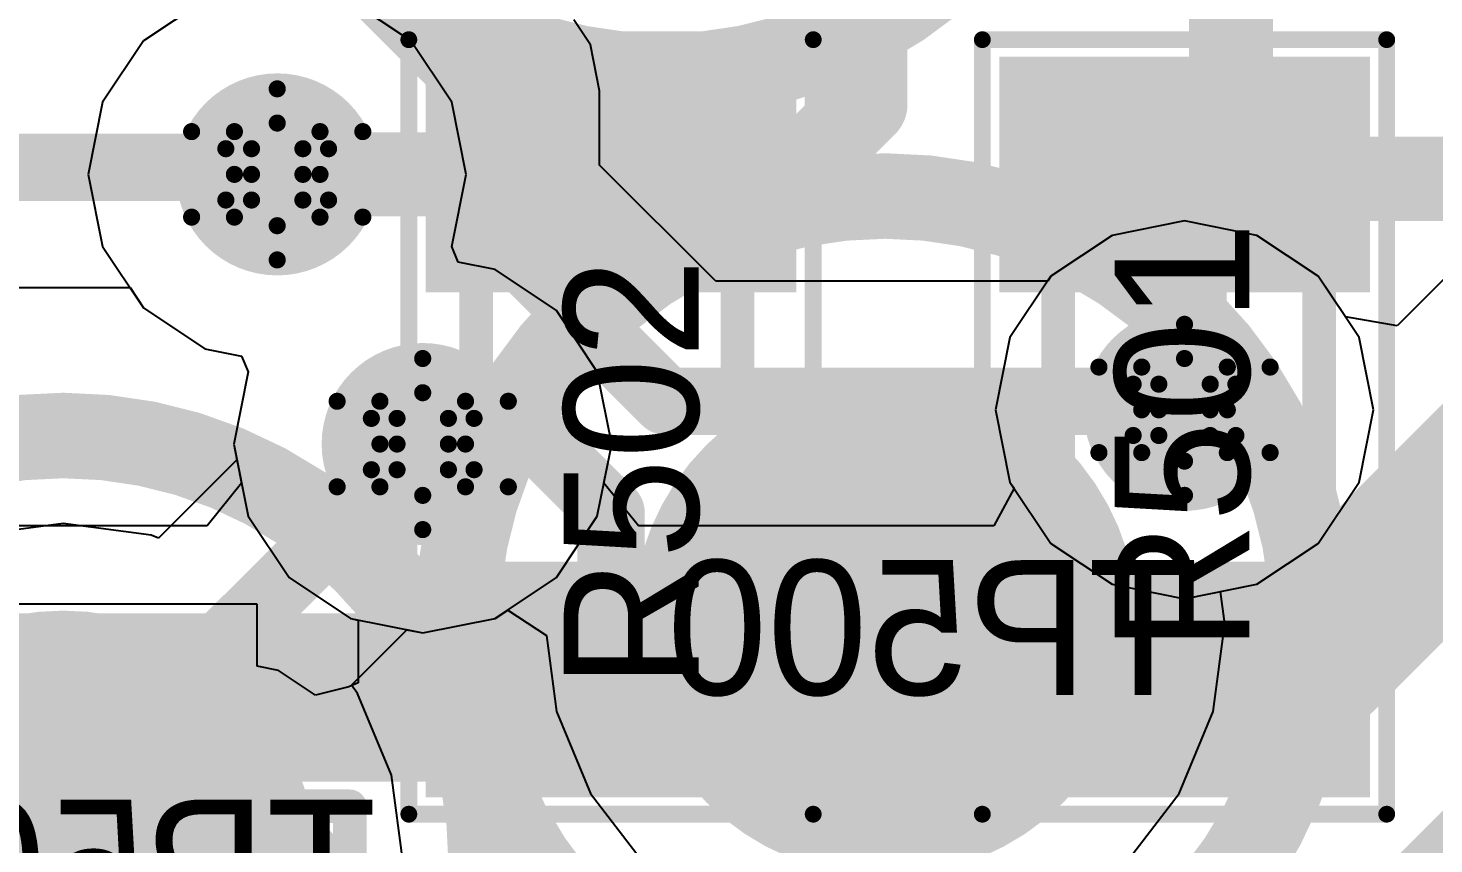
# Model space of a CAD drawing. Header units: millimetres. Extents: x 5 to 399, y 5 to 287.
# Drawn here: x 226.576 to 230.747, y 128.767 to 131.19 of the extents above; entities that cross this region are included whole.
import ezdxf

# ---------------------------------------------------------------- set-up
doc = ezdxf.new("R2010")
doc.units = ezdxf.units.MM
for name, color, linetype in [('BottomLayer', 5, 'Continuous'), ('BottomOverlay', 54, 'Continuous'), ('BottomPaste', 16, 'Continuous'), ('BottomSolder', 6, 'Continuous'), ('DrillDrawing', 1, 'Continuous'), ('DrillGuide', 244, 'Continuous'), ('Mechanical13', 56, 'Continuous'), ('MidLayer1', 16, 'Continuous'), ('MidLayer2', 76, 'Continuous'), ('MultiLayer', 9, 'Continuous'), ('TopLayer', 1, 'Continuous'), ('TopOverlay', 2, 'Continuous'), ('TopPaste', 8, 'Continuous'), ('TopSolder', 216, 'Continuous'), ('ViaHoleLayer', 16, 'Continuous')]:
    doc.layers.add(name, color=color, linetype=linetype)

# ---------------------------------------------------------------- blocks, each defined once
blk = doc.blocks.new('TP1_5MM_B_36')
at = {"layer": 'BottomLayer', "const_width": 0.7499985}
blk.add_lwpolyline([(-0.37499798, 0, 1), (0.37499798, 0, 1)], format="xyb", close=True, dxfattribs=at)
at = {"layer": 'BottomOverlay'}
for points, const_width in [([(1.27, 0, 1), (-1.27, 0, 1)], 0.254), ([(-1.3335, 0, 1), (-1.2065, 0, 1)], 0.127), ([(1.2065, 0, 1), (1.3335, 0, 1)], 0.127)]:
    blk.add_lwpolyline(points, format="xyb", close=True, dxfattribs=dict(at, const_width=const_width))
at = {"layer": 'BottomPaste', "const_width": 0.7499985}
blk.add_lwpolyline([(-0.37499798, 0, 1), (0.37499798, 0, 1)], format="xyb", close=True, dxfattribs=at)
at = {"layer": 'BottomSolder', "const_width": 0.7499985}
blk.add_lwpolyline([(-0.37499798, 0, 1), (0.37499798, 0, 1)], format="xyb", close=True, dxfattribs=at)
blk = doc.blocks.new('0603_R_53')
at = {"layer": 'Mechanical13', "const_width": 0.0999998}
for points in [[(-0.8249996199999998, 0.3999992), (0.8500008399999999, 0.3999992)], [(-0.8249996199999998, 0.3999992), (-0.8249996199999998, -0.37500052)], [(0.8500008399999999, 0.3999992), (0.8500008399999999, -0.37500052)], [(-0.8249996199999998, -0.37500052), (0.8500008399999999, -0.37500052)]]:
    blk.add_lwpolyline(points, dxfattribs=at)
at = {"layer": 'Mechanical13', "const_width": 0.0499999}
for points in [[(-0.8499983, 0.3999992, 1), (-0.8000009399999999, 0.3999992, 1)], [(-0.8499983, 0.3999992, 1), (-0.8000009399999999, 0.3999992, 1)], [(0.8250021599999999, 0.3999992, 1), (0.87499952, 0.3999992, 1)], [(0.8250021599999999, 0.3999992, 1), (0.87499952, 0.3999992, 1)], [(-0.8499983, -0.37500052, 1), (-0.8000009399999999, -0.37500052, 1)], [(-0.8499983, -0.37500052, 1), (-0.8000009399999999, -0.37500052, 1)], [(0.8250021599999999, -0.37500052, 1), (0.87499952, -0.37500052, 1)], [(0.8250021599999999, -0.37500052, 1), (0.87499952, -0.37500052, 1)]]:
    blk.add_lwpolyline(points, format="xyb", close=True, dxfattribs=at)
at = {"layer": 'TopLayer'}
for points in [[(-0.4500016399999999, -0.49999646), (-0.4500016399999999, 0.50000154), (-1.05000044, -0.49999646), (-1.05000044, 0.50000154)], [(1.05000044, -0.49999646), (1.05000044, 0.50000154), (0.4500016399999999, -0.49999646), (0.4500016399999999, 0.50000154)]]:
    blk.add_solid(points, dxfattribs=at)
at = {"layer": 'TopOverlay', "const_width": 0.0499999}
for points in [[(-1.15000024, 0.5999987999999999), (-1.15000024, -0.5999987999999999)], [(-1.15000024, 0.5999987999999999), (1.15000024, 0.5999987999999999)], [(1.15000024, 0.5999987999999999), (1.15000024, -0.5999987999999999)], [(-1.15000024, -0.5999987999999999), (1.15000024, -0.5999987999999999)]]:
    blk.add_lwpolyline(points, dxfattribs=at)
at = {"layer": 'TopOverlay', "const_width": 0.02499868}
for points in [[(-1.16249958, 0.5999987999999999, 1), (-1.1375009, 0.5999987999999999, 1)], [(-1.16249958, 0.5999987999999999, 1), (-1.1375009, 0.5999987999999999, 1)], [(1.1375009, 0.5999987999999999, 1), (1.16249958, 0.5999987999999999, 1)], [(1.1375009, 0.5999987999999999, 1), (1.16249958, 0.5999987999999999, 1)], [(-1.16249958, -0.5999987999999999, 1), (-1.1375009, -0.5999987999999999, 1)], [(-1.16249958, -0.5999987999999999, 1), (-1.1375009, -0.5999987999999999, 1)], [(1.1375009, -0.5999987999999999, 1), (1.16249958, -0.5999987999999999, 1)], [(1.1375009, -0.5999987999999999, 1), (1.16249958, -0.5999987999999999, 1)]]:
    blk.add_lwpolyline(points, format="xyb", close=True, dxfattribs=at)
at = {"layer": 'TopPaste'}
for points in [[(-0.4500016399999999, -0.49999646), (-0.4500016399999999, 0.50000154), (-1.05000044, -0.49999646), (-1.05000044, 0.50000154)], [(1.05000044, -0.49999646), (1.05000044, 0.50000154), (0.4500016399999999, -0.49999646), (0.4500016399999999, 0.50000154)]]:
    blk.add_solid(points, dxfattribs=at)
at = {"layer": 'TopSolder'}
for points in [[(-0.40000174, -0.54999636), (-0.40000174, 0.55000144), (-1.10000034, -0.54999636), (-1.10000034, 0.55000144)], [(1.10000034, -0.54999636), (1.10000034, 0.55000144), (0.40000174, -0.54999636), (0.40000174, 0.55000144)]]:
    blk.add_solid(points, dxfattribs=at)
blk = doc.blocks.new('TP1_5MM_B_120')
at = {"layer": 'BottomLayer', "const_width": 0.7499985}
blk.add_lwpolyline([(-0.37499798, 0, 1), (0.37499798, 0, 1)], format="xyb", close=True, dxfattribs=at)
at = {"layer": 'BottomOverlay'}
for points, const_width in [([(1.27, 0, 1), (-1.27, 0, 1)], 0.254), ([(-1.3335, 0, 1), (-1.2065, 0, 1)], 0.127), ([(1.2065, 0, 1), (1.3335, 0, 1)], 0.127)]:
    blk.add_lwpolyline(points, format="xyb", close=True, dxfattribs=dict(at, const_width=const_width))
at = {"layer": 'BottomPaste', "const_width": 0.7499985}
blk.add_lwpolyline([(-0.37499798, 0, 1), (0.37499798, 0, 1)], format="xyb", close=True, dxfattribs=at)
at = {"layer": 'BottomSolder', "const_width": 0.7499985}
blk.add_lwpolyline([(-0.37499798, 0, 1), (0.37499798, 0, 1)], format="xyb", close=True, dxfattribs=at)
blk = doc.blocks.new('TP1_5MM_B_124')
at = {"layer": 'BottomLayer', "const_width": 0.7499985}
blk.add_lwpolyline([(-0.37499798, 0, 1), (0.37499798, 0, 1)], format="xyb", close=True, dxfattribs=at)
at = {"layer": 'BottomOverlay'}
for points, const_width in [([(1.27, 0, 1), (-1.27, 0, 1)], 0.254), ([(-1.3335, 0, 1), (-1.2065, 0, 1)], 0.127), ([(1.2065, 0, 1), (1.3335, 0, 1)], 0.127)]:
    blk.add_lwpolyline(points, format="xyb", close=True, dxfattribs=dict(at, const_width=const_width))
at = {"layer": 'BottomPaste', "const_width": 0.7499985}
blk.add_lwpolyline([(-0.37499798, 0, 1), (0.37499798, 0, 1)], format="xyb", close=True, dxfattribs=at)
at = {"layer": 'BottomSolder', "const_width": 0.7499985}
blk.add_lwpolyline([(-0.37499798, 0, 1), (0.37499798, 0, 1)], format="xyb", close=True, dxfattribs=at)
blk = doc.blocks.new('0603_R_193')
at = {"layer": 'Mechanical13', "const_width": 0.0999998}
for points in [[(0.8500008399999999, 0.3999992), (-0.8249996199999998, 0.3999992)], [(-0.8249996199999998, -0.37500052), (-0.8249996199999998, 0.3999992)], [(0.8500008399999999, -0.37500052), (0.8500008399999999, 0.3999992)], [(0.8500008399999999, -0.37500052), (-0.8249996199999998, -0.37500052)]]:
    blk.add_lwpolyline(points, dxfattribs=at)
at = {"layer": 'Mechanical13', "const_width": 0.0499999}
for points in [[(-0.8499983, 0.3999992, 1), (-0.8000009399999999, 0.3999992, 1)], [(-0.8499983, 0.3999992, 1), (-0.8000009399999999, 0.3999992, 1)], [(0.8250021599999999, 0.3999992, 1), (0.87499952, 0.3999992, 1)], [(0.8250021599999999, 0.3999992, 1), (0.87499952, 0.3999992, 1)], [(-0.8499983, -0.37500052, 1), (-0.8000009399999999, -0.37500052, 1)], [(-0.8499983, -0.37500052, 1), (-0.8000009399999999, -0.37500052, 1)], [(0.8250021599999999, -0.37500052, 1), (0.87499952, -0.37500052, 1)], [(0.8250021599999999, -0.37500052, 1), (0.87499952, -0.37500052, 1)]]:
    blk.add_lwpolyline(points, format="xyb", close=True, dxfattribs=at)
at = {"layer": 'TopLayer'}
for points in [[(-0.4500016399999999, -0.49999646), (-0.4500016399999999, 0.50000154), (-1.05000044, -0.49999646), (-1.05000044, 0.50000154)], [(1.05000044, -0.49999646), (1.05000044, 0.50000154), (0.4500016399999999, -0.49999646), (0.4500016399999999, 0.50000154)]]:
    blk.add_solid(points, dxfattribs=at)
at = {"layer": 'TopOverlay', "const_width": 0.0499999}
for points in [[(-1.15000024, -0.5999987999999999), (-1.15000024, 0.5999987999999999)], [(1.15000024, 0.5999987999999999), (-1.15000024, 0.5999987999999999)], [(1.15000024, -0.5999987999999999), (1.15000024, 0.5999987999999999)], [(1.15000024, -0.5999987999999999), (-1.15000024, -0.5999987999999999)]]:
    blk.add_lwpolyline(points, dxfattribs=at)
at = {"layer": 'TopOverlay', "const_width": 0.02499868}
for points in [[(-1.16249958, 0.5999987999999999, 1), (-1.1375009, 0.5999987999999999, 1)], [(-1.16249958, 0.5999987999999999, 1), (-1.1375009, 0.5999987999999999, 1)], [(1.1375009, 0.5999987999999999, 1), (1.16249958, 0.5999987999999999, 1)], [(1.1375009, 0.5999987999999999, 1), (1.16249958, 0.5999987999999999, 1)], [(-1.16249958, -0.5999987999999999, 1), (-1.1375009, -0.5999987999999999, 1)], [(-1.16249958, -0.5999987999999999, 1), (-1.1375009, -0.5999987999999999, 1)], [(1.1375009, -0.5999987999999999, 1), (1.16249958, -0.5999987999999999, 1)], [(1.1375009, -0.5999987999999999, 1), (1.16249958, -0.5999987999999999, 1)]]:
    blk.add_lwpolyline(points, format="xyb", close=True, dxfattribs=at)
at = {"layer": 'TopPaste'}
for points in [[(-0.4500016399999999, -0.49999646), (-0.4500016399999999, 0.50000154), (-1.05000044, -0.49999646), (-1.05000044, 0.50000154)], [(1.05000044, -0.49999646), (1.05000044, 0.50000154), (0.4500016399999999, -0.49999646), (0.4500016399999999, 0.50000154)]]:
    blk.add_solid(points, dxfattribs=at)
at = {"layer": 'TopSolder'}
for points in [[(-0.40000174, -0.54999636), (-0.40000174, 0.55000144), (-1.10000034, -0.54999636), (-1.10000034, 0.55000144)], [(1.10000034, -0.54999636), (1.10000034, 0.55000144), (0.40000174, -0.54999636), (0.40000174, 0.55000144)]]:
    blk.add_solid(points, dxfattribs=at)
blk = doc.blocks.new('SOD_323_216')
at = {"layer": 'TopLayer'}
for points in [[(-0.8000009399999999, -0.29999686), (-0.8000009399999999, 0.30000194), (-1.39999974, -0.29999686), (-1.39999974, 0.30000194)], [(1.39999974, -0.29999686), (1.39999974, 0.30000194), (0.8000009399999999, -0.29999686), (0.8000009399999999, 0.30000194)]]:
    blk.add_solid(points, dxfattribs=at)
at = {"layer": 'TopOverlay'}
for points, const_width in [([(-1.05000044, 0.8249996199999998), (-1.05000044, 0.47500032)], 0.0999998), ([(-1.05000044, 0.8249996199999998), (1.05000044, 0.8249996199999998)], 0.0999998), ([(1.05000044, 0.8249996199999998), (1.05000044, 0.47500032)], 0.0999998), ([(-1.52500076, 0.47500032), (-1.52500076, -0.47500032)], 0.0999998), ([(-1.52500076, 0.47499778), (-1.05000044, 0.47499778)], 0.0999998), ([(1.05000044, 0.47499778), (1.52500076, 0.47499778)], 0.0999998), ([(1.52500076, 0.47500032), (1.52500076, -0.47500032)], 0.0999998), ([(-0.22500082, 0.37500052), (-0.22500082, -0.3999992)], 0.0499999), ([(-0.22500082, 0.37500052), (-0.0499999, 0.37500052)], 0.0499999), ([(0.2499995, 0.2999994), (-0.20000214, 0)], 0.0499999), ([(0.2499995, 0.2999994), (0.2499995, -0.2999994)], 0.0499999), ([(-0.37500052, 0), (0.499999, 0)], 0.02999994), ([(-0.20000214, 0), (0.2499995, -0.2999994)], 0.0499999), ([(-1.52500076, -0.47499778), (-1.05000044, -0.47499778)], 0.0999998), ([(-1.05000044, -0.47500032), (-1.05000044, -0.8249996199999998)], 0.0999998), ([(1.05000044, -0.47499778), (1.52500076, -0.47499778)], 0.0999998), ([(1.05000044, -0.47500032), (1.05000044, -0.8249996199999998)], 0.0999998), ([(-1.05000044, -0.8249996199999998), (1.05000044, -0.8249996199999998)], 0.0999998)]:
    blk.add_lwpolyline(points, dxfattribs=dict(at, const_width=const_width))
for points, const_width in [([(-1.07499912, 0.8249996199999998, 1), (-1.02500176, 0.8249996199999998, 1)], 0.0499999), ([(-1.07499912, 0.8249996199999998, 1), (-1.02500176, 0.8249996199999998, 1)], 0.0499999), ([(1.02500176, 0.8249996199999998, 1), (1.07499912, 0.8249996199999998, 1)], 0.0499999), ([(1.02500176, 0.8249996199999998, 1), (1.07499912, 0.8249996199999998, 1)], 0.0499999), ([(-1.54999944, 0.47500032, 1), (-1.50000208, 0.47500032, 1)], 0.0499999), ([(-1.54999944, 0.47499778, 1), (-1.50000208, 0.47499778, 1)], 0.0499999), ([(-1.07499912, 0.47500032, 1), (-1.02500176, 0.47500032, 1)], 0.0499999), ([(-1.07499912, 0.47499778, 1), (-1.02500176, 0.47499778, 1)], 0.0499999), ([(1.02500176, 0.47500032, 1), (1.07499912, 0.47500032, 1)], 0.0499999), ([(1.02500176, 0.47499778, 1), (1.07499912, 0.47499778, 1)], 0.0499999), ([(1.50000208, 0.47500032, 1), (1.54999944, 0.47500032, 1)], 0.0499999), ([(1.50000208, 0.47499778, 1), (1.54999944, 0.47499778, 1)], 0.0499999), ([(-0.23750016, 0.37500052, 1), (-0.21250148, 0.37500052, 1)], 0.02499868), ([(-0.23750016, 0.37500052, 1), (-0.21250148, 0.37500052, 1)], 0.02499868), ([(-0.06249923999999999, 0.37500052, 1), (-0.03750056, 0.37500052, 1)], 0.02499868), ([(0.23750016, 0.2999994, 1), (0.26249884, 0.2999994, 1)], 0.02499868), ([(0.23750016, 0.2999994, 1), (0.26249884, 0.2999994, 1)], 0.02499868), ([(-0.38250114, 0, 1), (-0.3674999, 0, 1)], 0.0149987), ([(-0.21250148, 0, 1), (-0.1875028, 0, 1)], 0.02499868), ([(-0.21250148, 0, 1), (-0.1875028, 0, 1)], 0.02499868), ([(0.49249838, 0, 1), (0.5074996199999999, 0, 1)], 0.0149987), ([(0.23750016, -0.2999994, 1), (0.26249884, -0.2999994, 1)], 0.02499868), ([(0.23750016, -0.2999994, 1), (0.26249884, -0.2999994, 1)], 0.02499868), ([(-0.23750016, -0.3999992, 1), (-0.21250148, -0.3999992, 1)], 0.02499868), ([(-1.54999944, -0.47499778, 1), (-1.50000208, -0.47499778, 1)], 0.0499999), ([(-1.54999944, -0.47500032, 1), (-1.50000208, -0.47500032, 1)], 0.0499999), ([(-1.07499912, -0.47499778, 1), (-1.02500176, -0.47499778, 1)], 0.0499999), ([(-1.07499912, -0.47500032, 1), (-1.02500176, -0.47500032, 1)], 0.0499999), ([(1.02500176, -0.47499778, 1), (1.07499912, -0.47499778, 1)], 0.0499999), ([(1.02500176, -0.47500032, 1), (1.07499912, -0.47500032, 1)], 0.0499999), ([(1.50000208, -0.47499778, 1), (1.54999944, -0.47499778, 1)], 0.0499999), ([(1.50000208, -0.47500032, 1), (1.54999944, -0.47500032, 1)], 0.0499999), ([(-1.07499912, -0.8249996199999998, 1), (-1.02500176, -0.8249996199999998, 1)], 0.0499999), ([(-1.07499912, -0.8249996199999998, 1), (-1.02500176, -0.8249996199999998, 1)], 0.0499999), ([(1.02500176, -0.8249996199999998, 1), (1.07499912, -0.8249996199999998, 1)], 0.0499999), ([(1.02500176, -0.8249996199999998, 1), (1.07499912, -0.8249996199999998, 1)], 0.0499999)]:
    blk.add_lwpolyline(points, format="xyb", close=True, dxfattribs=dict(at, const_width=const_width))
at = {"layer": 'TopPaste'}
for points in [[(-0.8000009399999999, -0.29999686), (-0.8000009399999999, 0.30000194), (-1.39999974, -0.29999686), (-1.39999974, 0.30000194)], [(1.39999974, -0.29999686), (1.39999974, 0.30000194), (0.8000009399999999, -0.29999686), (0.8000009399999999, 0.30000194)]]:
    blk.add_solid(points, dxfattribs=at)
at = {"layer": 'TopSolder'}
for points in [[(-0.75000104, -0.34999676), (-0.75000104, 0.35000184), (-1.44999964, -0.34999676), (-1.44999964, 0.35000184)], [(1.44999964, -0.34999676), (1.44999964, 0.35000184), (0.75000104, -0.34999676), (0.75000104, 0.35000184)]]:
    blk.add_solid(points, dxfattribs=at)

msp = doc.modelspace()

# ---------------------------------------------------------------- linework, layer by layer
at = {"layer": 'BottomLayer'}
for p, q in [((228.24468956, 131.14048702), (228.19511384, 131.21468296)), ((228.27185486, 131.00392392), (228.24468956, 131.14048702)), ((228.27185486, 130.78273818), (228.27185486, 131.00392392)), ((228.61613916, 130.43845388), (228.27185486, 130.78273818)), ((230.00739876, 130.61697016), (229.79279924, 130.57428292)), ((230.22199828, 130.57428292), (230.00739876, 130.61697016)), ((229.79279924, 130.57428292), (229.61087174, 130.4527236)), ((230.40392578, 130.4527236), (230.22199828, 130.57428292)), ((229.61087174, 130.4527236), (229.60133658, 130.43845388)), ((230.5254851, 130.2707961), (230.40392578, 130.4527236)), ((225.2153738, 130.41913718), (226.87820258, 130.41913718)), ((226.87820258, 130.41913718), (226.91847174, 130.3588706)), ((229.60133658, 130.43845388), (228.61613916, 130.43845388)), ((226.91847174, 130.3588706), (227.10039924, 130.23731128)), ((227.10039924, 130.23731128), (227.20948462, 130.21561206)), ((230.56817234, 130.05619658), (230.5254851, 130.2707961)), ((227.20948462, 130.21561206), (227.22871242, 130.16919356)), ((227.22871242, 130.16919356), (227.18602518, 129.95459658)), ((230.5254851, 129.84159706), (230.56817234, 130.05619658)), ((227.18602518, 129.95459658), (227.19533428, 129.9078047)), ((227.19533428, 129.9078047), (226.96278204, 129.67525246)), ((230.40392578, 129.65966956), (230.5254851, 129.84159706)), ((226.67999876, 129.71862296), (226.41894772, 129.68425422)), ((226.9410498, 129.68425422), (226.67999876, 129.71862296)), ((226.96278204, 129.67525246), (226.9410498, 129.68425422)), ((230.22199828, 129.53811024), (230.40392578, 129.65966956)), ((230.1144496, 129.51671582), (230.22199828, 129.53811024)), ((230.12702514, 129.42119658), (230.1144496, 129.51671582)), ((227.96139828, 129.43651024), (227.99916554, 129.46174514)), ((227.99916554, 129.46174514), (228.11440534, 129.38600234)), ((227.53512532, 129.23825054), (227.70000688, 129.4031321)), ((227.70000688, 129.4031321), (227.74679876, 129.393823)), ((227.74679876, 129.393823), (227.96139828, 129.43651024)), ((230.0926564, 129.16014554), (230.12702514, 129.42119658)), ((228.11440534, 129.38600234), (228.14414112, 129.16014554)), ((227.5534946, 129.2143085), (227.53512532, 129.23825054)), ((227.6542564, 128.97104762), (227.5534946, 129.2143085)), ((228.14414112, 129.16014554), (228.24490292, 128.91688212)), ((229.9918946, 128.91688212), (230.0926564, 129.16014554)), ((227.68862514, 128.70999658), (227.6542564, 128.97104762)), ((228.24490292, 128.91688212), (228.40519216, 128.70798998)), ((229.83160536, 128.70798998), (229.9918946, 128.91688212))]:
    msp.add_line(p, q, dxfattribs=at)
at = {"layer": 'BottomLayer', "const_width": 0.1999996}
for points in [[(227.5419249, 131.37699658), (227.91499756, 131.00392392)], [(227.91499756, 130.63492288), (227.91499756, 131.00392392)], [(223.9082771, 130.77599448), (227.2944019, 130.77599448)], [(227.2944019, 130.77599448), (227.31499876, 130.75539762)], [(227.91499756, 130.63492288), (228.46832386, 130.08159658)], [(228.46832386, 130.08159658), (229.98199876, 130.08159658)], [(229.98199876, 130.08159658), (230.00739876, 130.05619658)], [(226.93399876, 129.14179658), (227.74679876, 129.95459658)]]:
    msp.add_lwpolyline(points, dxfattribs=at)
at = {"layer": 'BottomLayer'}
for points, const_width in [([(227.86499766, 131.00392392, 1), (227.96499746, 131.00392392, 1)], 0.0999998), ([(227.86499766, 131.00392392, 1), (227.96499746, 131.00392392, 1)], 0.0999998), ([(227.16499906, 130.75539762, 1), (227.46499846, 130.75539762, 1)], 0.2999994), ([(227.244402, 130.77599448, 1), (227.3444018, 130.77599448, 1)], 0.0999998), ([(227.244402, 130.77599448, 1), (227.3444018, 130.77599448, 1)], 0.0999998), ([(227.26499886, 130.75539762, 1), (227.36499866, 130.75539762, 1)], 0.0999998), ([(227.86499766, 130.63492288, 1), (227.96499746, 130.63492288, 1)], 0.0999998), ([(227.86499766, 130.63492288, 1), (227.96499746, 130.63492288, 1)], 0.0999998), ([(229.85739906, 130.05619658, 1), (230.15739846, 130.05619658, 1)], 0.2999994), ([(227.59679906, 129.95459658, 1), (227.89679846, 129.95459658, 1)], 0.2999994), ([(228.41832396, 130.08159658, 1), (228.51832376, 130.08159658, 1)], 0.0999998), ([(228.41832396, 130.08159658, 1), (228.51832376, 130.08159658, 1)], 0.0999998), ([(229.93199886, 130.08159658, 1), (230.03199866, 130.08159658, 1)], 0.0999998), ([(229.93199886, 130.08159658, 1), (230.03199866, 130.08159658, 1)], 0.0999998), ([(229.95739886, 130.05619658, 1), (230.05739866, 130.05619658, 1)], 0.0999998), ([(227.69679886, 129.95459658, 1), (227.79679866, 129.95459658, 1)], 0.0999998), ([(226.88399886, 129.14179658, 1), (226.98399866, 129.14179658, 1)], 0.0999998)]:
    msp.add_lwpolyline(points, format="xyb", close=True, dxfattribs=dict(at, const_width=const_width))
at = {"layer": 'DrillDrawing', "const_width": 0.0508}
for points in [[(227.18799876, 130.88239762), (227.31499876, 131.00939762)], [(227.31499876, 131.00939762), (227.44199876, 130.88239762)], [(227.06099876, 130.88239762), (227.18799876, 130.75539762)], [(227.06099876, 130.88239762), (227.18799876, 130.88239762)], [(227.23879876, 130.83159762), (227.31499876, 130.90779762)], [(227.31499876, 130.90779762), (227.39119876, 130.83159762)], [(227.44199876, 130.88239762), (227.56899876, 130.88239762)], [(227.44199876, 130.75539762), (227.56899876, 130.88239762)], [(227.16259876, 130.83159762), (227.23879876, 130.75539762)], [(227.16259876, 130.83159762), (227.23879876, 130.83159762)], [(227.39119876, 130.83159762), (227.46739876, 130.83159762)], [(227.39119876, 130.75539762), (227.46739876, 130.83159762)], [(227.06099876, 130.62839762), (227.18799876, 130.75539762)], [(227.16259876, 130.67919762), (227.23879876, 130.75539762)], [(227.39119876, 130.75539762), (227.46739876, 130.67919762)], [(227.44199876, 130.75539762), (227.56899876, 130.62839762)], [(227.16259876, 130.67919762), (227.23879876, 130.67919762)], [(227.23879876, 130.67919762), (227.31499876, 130.60299762)], [(227.31499876, 130.60299762), (227.39119876, 130.67919762)], [(227.39119876, 130.67919762), (227.46739876, 130.67919762)], [(227.06099876, 130.62839762), (227.18799876, 130.62839762)], [(227.18799876, 130.62839762), (227.31499876, 130.50139762)], [(227.31499876, 130.50139762), (227.44199876, 130.62839762)], [(227.44199876, 130.62839762), (227.56899876, 130.62839762)], [(229.88039876, 130.18319658), (230.00739876, 130.31019658)], [(230.00739876, 130.31019658), (230.13439876, 130.18319658)], [(227.61979876, 130.08159658), (227.74679876, 130.20859658)], [(227.74679876, 130.20859658), (227.87379876, 130.08159658)], [(229.75339876, 130.18319658), (229.88039876, 130.05619658)], [(229.75339876, 130.18319658), (229.88039876, 130.18319658)], [(229.93119876, 130.13239658), (230.00739876, 130.20859658)], [(230.00739876, 130.20859658), (230.08359876, 130.13239658)], [(230.13439876, 130.18319658), (230.26139876, 130.18319658)], [(230.13439876, 130.05619658), (230.26139876, 130.18319658)], [(229.85499876, 130.13239658), (229.93119876, 130.05619658)], [(229.85499876, 130.13239658), (229.93119876, 130.13239658)], [(230.08359876, 130.13239658), (230.15979876, 130.13239658)], [(230.08359876, 130.05619658), (230.15979876, 130.13239658)], [(227.67059876, 130.03079658), (227.74679876, 130.10699658)], [(227.74679876, 130.10699658), (227.82299876, 130.03079658)], [(227.49279876, 130.08159658), (227.61979876, 129.95459658)], [(227.49279876, 130.08159658), (227.61979876, 130.08159658)], [(227.87379876, 130.08159658), (228.00079876, 130.08159658)], [(227.87379876, 129.95459658), (228.00079876, 130.08159658)], [(229.75339876, 129.92919658), (229.88039876, 130.05619658)], [(229.85499876, 129.97999658), (229.93119876, 130.05619658)], [(230.08359876, 130.05619658), (230.15979876, 129.97999658)], [(230.13439876, 130.05619658), (230.26139876, 129.92919658)], [(227.59439876, 130.03079658), (227.67059876, 129.95459658)], [(227.59439876, 130.03079658), (227.67059876, 130.03079658)], [(227.82299876, 130.03079658), (227.89919876, 130.03079658)], [(227.82299876, 129.95459658), (227.89919876, 130.03079658)], [(229.85499876, 129.97999658), (229.93119876, 129.97999658)], [(229.93119876, 129.97999658), (230.00739876, 129.90379658)], [(230.00739876, 129.90379658), (230.08359876, 129.97999658)], [(230.08359876, 129.97999658), (230.15979876, 129.97999658)], [(227.49279876, 129.82759658), (227.61979876, 129.95459658)], [(227.59439876, 129.87839658), (227.67059876, 129.95459658)], [(227.82299876, 129.95459658), (227.89919876, 129.87839658)], [(227.87379876, 129.95459658), (228.00079876, 129.82759658)], [(229.75339876, 129.92919658), (229.88039876, 129.92919658)], [(229.88039876, 129.92919658), (230.00739876, 129.80219658)], [(230.00739876, 129.80219658), (230.13439876, 129.92919658)], [(230.13439876, 129.92919658), (230.26139876, 129.92919658)], [(227.59439876, 129.87839658), (227.67059876, 129.87839658)], [(227.67059876, 129.87839658), (227.74679876, 129.80219658)], [(227.74679876, 129.80219658), (227.82299876, 129.87839658)], [(227.82299876, 129.87839658), (227.89919876, 129.87839658)], [(227.49279876, 129.82759658), (227.61979876, 129.82759658)], [(227.61979876, 129.82759658), (227.74679876, 129.70059658)], [(227.74679876, 129.70059658), (227.87379876, 129.82759658)], [(227.87379876, 129.82759658), (228.00079876, 129.82759658)]]:
    msp.add_lwpolyline(points, dxfattribs=at)
at = {"layer": 'DrillDrawing', "const_width": 0.0254}
for points in [[(227.30229876, 131.00939762, 1), (227.32769876, 131.00939762, 1)], [(227.30229876, 131.00939762, 1), (227.32769876, 131.00939762, 1)], [(227.04829876, 130.88239762, 1), (227.07369876, 130.88239762, 1)], [(227.04829876, 130.88239762, 1), (227.07369876, 130.88239762, 1)], [(227.17529876, 130.88239762, 1), (227.20069876, 130.88239762, 1)], [(227.17529876, 130.88239762, 1), (227.20069876, 130.88239762, 1)], [(227.30229876, 130.90779762, 1), (227.32769876, 130.90779762, 1)], [(227.30229876, 130.90779762, 1), (227.32769876, 130.90779762, 1)], [(227.42929876, 130.88239762, 1), (227.45469876, 130.88239762, 1)], [(227.42929876, 130.88239762, 1), (227.45469876, 130.88239762, 1)], [(227.55629876, 130.88239762, 1), (227.58169876, 130.88239762, 1)], [(227.55629876, 130.88239762, 1), (227.58169876, 130.88239762, 1)], [(227.14989876, 130.83159762, 1), (227.17529876, 130.83159762, 1)], [(227.14989876, 130.83159762, 1), (227.17529876, 130.83159762, 1)], [(227.22609876, 130.83159762, 1), (227.25149876, 130.83159762, 1)], [(227.22609876, 130.83159762, 1), (227.25149876, 130.83159762, 1)], [(227.37849876, 130.83159762, 1), (227.40389876, 130.83159762, 1)], [(227.37849876, 130.83159762, 1), (227.40389876, 130.83159762, 1)], [(227.45469876, 130.83159762, 1), (227.48009876, 130.83159762, 1)], [(227.45469876, 130.83159762, 1), (227.48009876, 130.83159762, 1)], [(227.17529876, 130.75539762, 1), (227.20069876, 130.75539762, 1)], [(227.17529876, 130.75539762, 1), (227.20069876, 130.75539762, 1)], [(227.22609876, 130.75539762, 1), (227.25149876, 130.75539762, 1)], [(227.22609876, 130.75539762, 1), (227.25149876, 130.75539762, 1)], [(227.37849876, 130.75539762, 1), (227.40389876, 130.75539762, 1)], [(227.37849876, 130.75539762, 1), (227.40389876, 130.75539762, 1)], [(227.42929876, 130.75539762, 1), (227.45469876, 130.75539762, 1)], [(227.42929876, 130.75539762, 1), (227.45469876, 130.75539762, 1)], [(227.14989876, 130.67919762, 1), (227.17529876, 130.67919762, 1)], [(227.14989876, 130.67919762, 1), (227.17529876, 130.67919762, 1)], [(227.22609876, 130.67919762, 1), (227.25149876, 130.67919762, 1)], [(227.22609876, 130.67919762, 1), (227.25149876, 130.67919762, 1)], [(227.37849876, 130.67919762, 1), (227.40389876, 130.67919762, 1)], [(227.37849876, 130.67919762, 1), (227.40389876, 130.67919762, 1)], [(227.45469876, 130.67919762, 1), (227.48009876, 130.67919762, 1)], [(227.45469876, 130.67919762, 1), (227.48009876, 130.67919762, 1)], [(227.04829876, 130.62839762, 1), (227.07369876, 130.62839762, 1)], [(227.04829876, 130.62839762, 1), (227.07369876, 130.62839762, 1)], [(227.17529876, 130.62839762, 1), (227.20069876, 130.62839762, 1)], [(227.17529876, 130.62839762, 1), (227.20069876, 130.62839762, 1)], [(227.42929876, 130.62839762, 1), (227.45469876, 130.62839762, 1)], [(227.42929876, 130.62839762, 1), (227.45469876, 130.62839762, 1)], [(227.55629876, 130.62839762, 1), (227.58169876, 130.62839762, 1)], [(227.55629876, 130.62839762, 1), (227.58169876, 130.62839762, 1)], [(227.30229876, 130.60299762, 1), (227.32769876, 130.60299762, 1)], [(227.30229876, 130.60299762, 1), (227.32769876, 130.60299762, 1)], [(227.30229876, 130.50139762, 1), (227.32769876, 130.50139762, 1)], [(227.30229876, 130.50139762, 1), (227.32769876, 130.50139762, 1)], [(229.99469876, 130.31019658, 1), (230.02009876, 130.31019658, 1)], [(229.99469876, 130.31019658, 1), (230.02009876, 130.31019658, 1)], [(227.73409876, 130.20859658, 1), (227.75949876, 130.20859658, 1)], [(227.73409876, 130.20859658, 1), (227.75949876, 130.20859658, 1)], [(229.74069876, 130.18319658, 1), (229.76609876, 130.18319658, 1)], [(229.74069876, 130.18319658, 1), (229.76609876, 130.18319658, 1)], [(229.86769876, 130.18319658, 1), (229.89309876, 130.18319658, 1)], [(229.86769876, 130.18319658, 1), (229.89309876, 130.18319658, 1)], [(229.99469876, 130.20859658, 1), (230.02009876, 130.20859658, 1)], [(229.99469876, 130.20859658, 1), (230.02009876, 130.20859658, 1)], [(230.12169876, 130.18319658, 1), (230.14709876, 130.18319658, 1)], [(230.12169876, 130.18319658, 1), (230.14709876, 130.18319658, 1)], [(230.24869876, 130.18319658, 1), (230.27409876, 130.18319658, 1)], [(230.24869876, 130.18319658, 1), (230.27409876, 130.18319658, 1)], [(229.84229876, 130.13239658, 1), (229.86769876, 130.13239658, 1)], [(229.84229876, 130.13239658, 1), (229.86769876, 130.13239658, 1)], [(229.91849876, 130.13239658, 1), (229.94389876, 130.13239658, 1)], [(229.91849876, 130.13239658, 1), (229.94389876, 130.13239658, 1)], [(230.07089876, 130.13239658, 1), (230.09629876, 130.13239658, 1)], [(230.07089876, 130.13239658, 1), (230.09629876, 130.13239658, 1)], [(230.14709876, 130.13239658, 1), (230.17249876, 130.13239658, 1)], [(230.14709876, 130.13239658, 1), (230.17249876, 130.13239658, 1)], [(227.73409876, 130.10699658, 1), (227.75949876, 130.10699658, 1)], [(227.73409876, 130.10699658, 1), (227.75949876, 130.10699658, 1)], [(227.48009876, 130.08159658, 1), (227.50549876, 130.08159658, 1)], [(227.48009876, 130.08159658, 1), (227.50549876, 130.08159658, 1)], [(227.60709876, 130.08159658, 1), (227.63249876, 130.08159658, 1)], [(227.60709876, 130.08159658, 1), (227.63249876, 130.08159658, 1)], [(227.86109876, 130.08159658, 1), (227.88649876, 130.08159658, 1)], [(227.86109876, 130.08159658, 1), (227.88649876, 130.08159658, 1)], [(227.98809876, 130.08159658, 1), (228.01349876, 130.08159658, 1)], [(227.98809876, 130.08159658, 1), (228.01349876, 130.08159658, 1)], [(229.86769876, 130.05619658, 1), (229.89309876, 130.05619658, 1)], [(229.86769876, 130.05619658, 1), (229.89309876, 130.05619658, 1)], [(229.91849876, 130.05619658, 1), (229.94389876, 130.05619658, 1)], [(229.91849876, 130.05619658, 1), (229.94389876, 130.05619658, 1)], [(230.07089876, 130.05619658, 1), (230.09629876, 130.05619658, 1)], [(230.07089876, 130.05619658, 1), (230.09629876, 130.05619658, 1)], [(230.12169876, 130.05619658, 1), (230.14709876, 130.05619658, 1)], [(230.12169876, 130.05619658, 1), (230.14709876, 130.05619658, 1)], [(227.58169876, 130.03079658, 1), (227.60709876, 130.03079658, 1)], [(227.58169876, 130.03079658, 1), (227.60709876, 130.03079658, 1)], [(227.65789876, 130.03079658, 1), (227.68329876, 130.03079658, 1)], [(227.65789876, 130.03079658, 1), (227.68329876, 130.03079658, 1)], [(227.81029876, 130.03079658, 1), (227.83569876, 130.03079658, 1)], [(227.81029876, 130.03079658, 1), (227.83569876, 130.03079658, 1)], [(227.88649876, 130.03079658, 1), (227.91189876, 130.03079658, 1)], [(227.88649876, 130.03079658, 1), (227.91189876, 130.03079658, 1)], [(229.84229876, 129.97999658, 1), (229.86769876, 129.97999658, 1)], [(229.84229876, 129.97999658, 1), (229.86769876, 129.97999658, 1)], [(229.91849876, 129.97999658, 1), (229.94389876, 129.97999658, 1)], [(229.91849876, 129.97999658, 1), (229.94389876, 129.97999658, 1)], [(230.07089876, 129.97999658, 1), (230.09629876, 129.97999658, 1)], [(230.07089876, 129.97999658, 1), (230.09629876, 129.97999658, 1)], [(230.14709876, 129.97999658, 1), (230.17249876, 129.97999658, 1)], [(230.14709876, 129.97999658, 1), (230.17249876, 129.97999658, 1)], [(227.60709876, 129.95459658, 1), (227.63249876, 129.95459658, 1)], [(227.60709876, 129.95459658, 1), (227.63249876, 129.95459658, 1)], [(227.65789876, 129.95459658, 1), (227.68329876, 129.95459658, 1)], [(227.65789876, 129.95459658, 1), (227.68329876, 129.95459658, 1)], [(227.81029876, 129.95459658, 1), (227.83569876, 129.95459658, 1)], [(227.81029876, 129.95459658, 1), (227.83569876, 129.95459658, 1)], [(227.86109876, 129.95459658, 1), (227.88649876, 129.95459658, 1)], [(227.86109876, 129.95459658, 1), (227.88649876, 129.95459658, 1)], [(229.74069876, 129.92919658, 1), (229.76609876, 129.92919658, 1)], [(229.74069876, 129.92919658, 1), (229.76609876, 129.92919658, 1)], [(229.86769876, 129.92919658, 1), (229.89309876, 129.92919658, 1)], [(229.86769876, 129.92919658, 1), (229.89309876, 129.92919658, 1)], [(230.12169876, 129.92919658, 1), (230.14709876, 129.92919658, 1)], [(230.12169876, 129.92919658, 1), (230.14709876, 129.92919658, 1)], [(230.24869876, 129.92919658, 1), (230.27409876, 129.92919658, 1)], [(230.24869876, 129.92919658, 1), (230.27409876, 129.92919658, 1)], [(227.58169876, 129.87839658, 1), (227.60709876, 129.87839658, 1)], [(227.58169876, 129.87839658, 1), (227.60709876, 129.87839658, 1)], [(227.65789876, 129.87839658, 1), (227.68329876, 129.87839658, 1)], [(227.65789876, 129.87839658, 1), (227.68329876, 129.87839658, 1)], [(227.81029876, 129.87839658, 1), (227.83569876, 129.87839658, 1)], [(227.81029876, 129.87839658, 1), (227.83569876, 129.87839658, 1)], [(227.88649876, 129.87839658, 1), (227.91189876, 129.87839658, 1)], [(227.88649876, 129.87839658, 1), (227.91189876, 129.87839658, 1)], [(229.99469876, 129.90379658, 1), (230.02009876, 129.90379658, 1)], [(229.99469876, 129.90379658, 1), (230.02009876, 129.90379658, 1)], [(227.48009876, 129.82759658, 1), (227.50549876, 129.82759658, 1)], [(227.48009876, 129.82759658, 1), (227.50549876, 129.82759658, 1)], [(227.60709876, 129.82759658, 1), (227.63249876, 129.82759658, 1)], [(227.60709876, 129.82759658, 1), (227.63249876, 129.82759658, 1)], [(227.73409876, 129.80219658, 1), (227.75949876, 129.80219658, 1)], [(227.73409876, 129.80219658, 1), (227.75949876, 129.80219658, 1)], [(227.86109876, 129.82759658, 1), (227.88649876, 129.82759658, 1)], [(227.86109876, 129.82759658, 1), (227.88649876, 129.82759658, 1)], [(227.98809876, 129.82759658, 1), (228.01349876, 129.82759658, 1)], [(227.98809876, 129.82759658, 1), (228.01349876, 129.82759658, 1)], [(229.99469876, 129.80219658, 1), (230.02009876, 129.80219658, 1)], [(229.99469876, 129.80219658, 1), (230.02009876, 129.80219658, 1)], [(227.73409876, 129.70059658, 1), (227.75949876, 129.70059658, 1)], [(227.73409876, 129.70059658, 1), (227.75949876, 129.70059658, 1)]]:
    msp.add_lwpolyline(points, format="xyb", close=True, dxfattribs=at)
at = {"layer": 'DrillGuide', "const_width": 0.12499848}
for points in [[(227.25249952, 130.75539762, 1), (227.377498, 130.75539762, 1)], [(229.94489952, 130.05619658, 1), (230.069898, 130.05619658, 1)], [(227.68429952, 129.95459658, 1), (227.809298, 129.95459658, 1)]]:
    msp.add_lwpolyline(points, format="xyb", close=True, dxfattribs=at)
at = {"layer": 'MidLayer1'}
for p, q in [((227.10039924, 131.27348396), (226.91847174, 131.15192464)), ((227.71152578, 131.15192464), (227.52959828, 131.27348396)), ((226.91847174, 131.15192464), (226.79691242, 130.96999714)), ((227.8330851, 130.96999714), (227.71152578, 131.15192464)), ((226.79691242, 130.96999714), (226.75422518, 130.75539762)), ((227.87577234, 130.75539762), (227.8330851, 130.96999714)), ((226.75422518, 130.75539762), (226.79691242, 130.5407981)), ((227.8330851, 130.54080064), (227.87577234, 130.75539762)), ((230.00739876, 130.61697016), (229.79279924, 130.57428292)), ((230.22199828, 130.57428292), (230.00739876, 130.61697016)), ((229.79279924, 130.57428292), (229.61087174, 130.4527236)), ((230.40392578, 130.4527236), (230.22199828, 130.57428292)), ((226.79691242, 130.5407981), (226.91847174, 130.3588706)), ((227.8523129, 130.49438214), (227.8330851, 130.54080064)), ((227.96139828, 130.47268292), (227.8523129, 130.49438214)), ((228.14332578, 130.3511236), (227.96139828, 130.47268292)), ((229.61087174, 130.4527236), (229.48931242, 130.2707961)), ((230.5254851, 130.2707961), (230.40392578, 130.4527236)), ((226.91847174, 130.3588706), (227.10039924, 130.23731128)), ((228.2648851, 130.1691961), (228.14332578, 130.3511236)), ((227.10039924, 130.23731128), (227.20948462, 130.21561206)), ((229.48931242, 130.2707961), (229.44662518, 130.05619658)), ((230.56817234, 130.05619658), (230.5254851, 130.2707961)), ((227.20948462, 130.21561206), (227.22871242, 130.16919356)), ((227.22871242, 130.16919356), (227.18602518, 129.95459658)), ((228.30757234, 129.95459658), (228.2648851, 130.1691961)), ((229.44662518, 130.05619658), (229.48931242, 129.84159706)), ((230.5254851, 129.84159706), (230.56817234, 130.05619658)), ((227.18602518, 129.95459658), (227.22871242, 129.73999706)), ((228.2648851, 129.73999706), (228.30757234, 129.95459658)), ((229.48931242, 129.84159706), (229.61087174, 129.65966956)), ((230.40392578, 129.65966956), (230.5254851, 129.84159706)), ((227.22871242, 129.73999706), (227.35027174, 129.55806956)), ((228.14332578, 129.55806956), (228.2648851, 129.73999706)), ((229.61087174, 129.65966956), (229.79279924, 129.53811024)), ((230.22199828, 129.53811024), (230.40392578, 129.65966956)), ((227.35027174, 129.55806956), (227.53219924, 129.43651024)), ((227.96139828, 129.43651024), (228.14332578, 129.55806956)), ((229.79279924, 129.53811024), (230.00739876, 129.495423)), ((230.00739876, 129.495423), (230.22199828, 129.53811024)), ((227.53219924, 129.43651024), (227.74679876, 129.393823)), ((227.74679876, 129.393823), (227.96139828, 129.43651024))]:
    msp.add_line(p, q, dxfattribs=at)
at = {"layer": 'MidLayer1', "const_width": 0.2999994}
for points in [[(227.16499906, 130.75539762, 1), (227.46499846, 130.75539762, 1)], [(229.85739906, 130.05619658, 1), (230.15739846, 130.05619658, 1)], [(227.59679906, 129.95459658, 1), (227.89679846, 129.95459658, 1)]]:
    msp.add_lwpolyline(points, format="xyb", close=True, dxfattribs=at)
at = {"layer": 'MidLayer2'}
for p, q in [((227.10039924, 131.27348396), (226.91847174, 131.15192464)), ((227.71152578, 131.15192464), (227.52959828, 131.27348396)), ((226.91847174, 131.15192464), (226.79691242, 130.96999714)), ((227.8330851, 130.96999714), (227.71152578, 131.15192464)), ((226.79691242, 130.96999714), (226.75422518, 130.75539762)), ((227.87577234, 130.75539762), (227.8330851, 130.96999714)), ((226.75422518, 130.75539762), (226.79691242, 130.5407981)), ((227.8330851, 130.54080064), (227.87577234, 130.75539762)), ((231.0537924, 130.72147592), (230.63814934, 130.30583286)), ((230.00739876, 130.61697016), (229.79279924, 130.57428292)), ((230.22199828, 130.57428292), (230.00739876, 130.61697016)), ((229.79279924, 130.57428292), (229.61087174, 130.4527236)), ((230.40392578, 130.4527236), (230.22199828, 130.57428292)), ((226.79691242, 130.5407981), (226.91847174, 130.3588706)), ((227.8523129, 130.49438214), (227.8330851, 130.54080064)), ((227.96139828, 130.47268292), (227.8523129, 130.49438214)), ((228.14332578, 130.3511236), (227.96139828, 130.47268292)), ((229.61087174, 130.4527236), (229.48931242, 130.2707961)), ((230.48463682, 130.33192882), (230.40392578, 130.4527236)), ((226.91847174, 130.3588706), (227.10039924, 130.23731128)), ((228.2648851, 130.1691961), (228.14332578, 130.3511236)), ((230.63814934, 130.30583286), (230.48463682, 130.33192882)), ((227.10039924, 130.23731128), (227.20948462, 130.21561206)), ((229.48931242, 130.2707961), (229.44662518, 130.05619658)), ((227.20948462, 130.21561206), (227.22871242, 130.16919356)), ((227.22871242, 130.16919356), (227.18602518, 129.95459658)), ((228.30757234, 129.95459658), (228.2648851, 130.1691961)), ((229.44662518, 130.05619658), (229.48931242, 129.84159706)), ((227.18602518, 129.95459658), (227.20913918, 129.8383992)), ((228.28445834, 129.8383992), (228.30757234, 129.95459658)), ((227.20913918, 129.8383992), (227.10670606, 129.71139666)), ((228.38689146, 129.71139666), (228.28445834, 129.8383992)), ((229.50146886, 129.82340304), (229.44160106, 129.71139666)), ((229.48931242, 129.84159706), (229.50146886, 129.82340304)), ((227.10670606, 129.71139666), (226.0185599, 129.71139666)), ((229.44160106, 129.71139666), (228.38689146, 129.71139666))]:
    msp.add_line(p, q, dxfattribs=at)
for points, const_width in [([(227.16499906, 130.75539762, 1), (227.46499846, 130.75539762, 1)], 0.2999994), ([(229.85739906, 130.05619658, 1), (230.15739846, 130.05619658, 1)], 0.2999994), ([(227.59679906, 129.95459658, 1), (227.89679846, 129.95459658, 1)], 0.2999994), ([(230.12987756, 129.20160088, 1), (230.37987452, 129.20160088, 1)], 0.2499995), ([(230.12987756, 129.20160088, 1), (230.37987452, 129.20160088, 1)], 0.2499995)]:
    msp.add_lwpolyline(points, format="xyb", close=True, dxfattribs=dict(at, const_width=const_width))
at = {"layer": 'MidLayer2', "const_width": 0.499999}
for points in [[(230.25487604, 129.20160088), (231.41427174, 130.36099658)], [(225.80739446, 129.20160088), (230.25487604, 129.20160088)]]:
    msp.add_lwpolyline(points, dxfattribs=at)
at = {"layer": 'MultiLayer', "const_width": 0.2999994}
for points in [[(227.16499906, 130.75539762, 1), (227.46499846, 130.75539762, 1)], [(229.85739906, 130.05619658, 1), (230.15739846, 130.05619658, 1)], [(227.59679906, 129.95459658, 1), (227.89679846, 129.95459658, 1)]]:
    msp.add_lwpolyline(points, format="xyb", close=True, dxfattribs=at)
at = {"layer": 'TopLayer'}
for p, q in [((227.10039924, 131.27348396), (226.91847174, 131.15192464)), ((226.91847174, 131.15192464), (226.79691242, 130.96999714)), ((226.79691242, 130.96999714), (226.75422518, 130.75539762)), ((226.75422518, 130.75539762), (226.79691242, 130.5407981)), ((226.79691242, 130.5407981), (226.91847174, 130.3588706)), ((226.91847174, 130.3588706), (227.10039924, 130.23731128)), ((227.10039924, 130.23731128), (227.20948462, 130.21561206)), ((227.20948462, 130.21561206), (227.22871242, 130.16919356)), ((227.22871242, 130.16919356), (227.18602518, 129.95459658)), ((227.18602518, 129.95459658), (227.22871242, 129.73999706)), ((227.22871242, 129.73999706), (227.35027174, 129.55806956)), ((227.35027174, 129.55806956), (227.53219924, 129.43651024)), ((227.25539766, 129.47879616), (226.15539986, 129.47879616)), ((227.25539766, 129.29463092), (227.25539766, 129.47879616)), ((227.53219924, 129.43651024), (227.55559772, 129.43185696)), ((227.55559772, 129.43185696), (227.55559772, 129.24589594)), ((227.31871478, 129.2820376), (227.25539766, 129.29463092)), ((227.42859772, 129.20861636), (227.31871478, 129.2820376)), ((227.55559772, 129.24589594), (227.5271294, 129.23410526)), ((227.5271294, 129.23410526), (227.42859772, 129.20861636))]:
    msp.add_line(p, q, dxfattribs=at)
for points, const_width in [([(229.0603369, 130.96333472), (229.0603369, 131.70719404)], 0.2499995), ([(230.14527504, 130.7565203), (230.14527504, 131.70719404)], 0.2499995), ([(228.8523998, 130.75539762), (229.0603369, 130.96333472)], 0.2499995), ([(227.31499876, 130.75539762), (228.30559622, 130.75539762)], 0.2499995), ([(228.30559622, 130.75539762), (228.8523998, 130.75539762)], 0.2499995), ([(230.00739876, 130.75539508), (230.0074013, 130.75539762)], 0.2499995), ([(230.00739876, 130.05619658), (230.00739876, 130.75539508)], 0.2499995), ([(230.14527504, 130.7565203), (230.15979876, 130.74199658)], 0.2499995), ([(230.15979876, 130.74199658), (231.22659876, 130.74199658)], 0.2499995), ([(227.74679876, 129.95459658), (228.10239876, 129.95459658)], 0.1999996), ([(228.10239876, 129.95459658), (228.30559622, 129.75139912)], 0.1999996), ([(228.30559622, 129.25539554), (228.30559622, 129.75139912)], 0.1999996), ([(228.30559622, 129.25539554), (230.0074013, 129.25539554)], 0.2499995), ([(226.70539876, 128.92879726), (227.17239808, 128.92879726)], 0.2499995), ([(227.17239808, 128.92879726), (227.41659876, 128.68459658)], 0.2499995), ([(230.54079876, 128.45599658), (230.8803993, 128.79559712)], 0.2499995), ([(227.41659876, 128.30359658), (227.41659876, 128.68459658)], 0.2499995)]:
    msp.add_lwpolyline(points, dxfattribs=dict(at, const_width=const_width))
for points, const_width in [([(228.99783766, 130.96333472, 1), (229.12283614, 130.96333472, 1)], 0.12499848), ([(228.99783766, 130.96333472, 1), (229.12283614, 130.96333472, 1)], 0.12499848), ([(227.16499906, 130.75539762, 1), (227.46499846, 130.75539762, 1)], 0.2999994), ([(227.25249952, 130.75539762, 1), (227.377498, 130.75539762, 1)], 0.12499848), ([(228.24309698, 130.75539762, 1), (228.36809546, 130.75539762, 1)], 0.12499848), ([(228.24309698, 130.75539762, 1), (228.36809546, 130.75539762, 1)], 0.12499848), ([(228.78990056, 130.75539762, 1), (228.91489904, 130.75539762, 1)], 0.12499848), ([(228.78990056, 130.75539762, 1), (228.91489904, 130.75539762, 1)], 0.12499848), ([(229.94489952, 130.75539508, 1), (230.069898, 130.75539508, 1)], 0.12499848), ([(229.94489952, 130.75539508, 1), (230.069898, 130.75539508, 1)], 0.12499848), ([(229.94490206, 130.75539762, 1), (230.06990054, 130.75539762, 1)], 0.12499848), ([(230.0827758, 130.7565203, 1), (230.20777428, 130.7565203, 1)], 0.12499848), ([(230.0827758, 130.7565203, 1), (230.20777428, 130.7565203, 1)], 0.12499848), ([(230.09729952, 130.74199658, 1), (230.222298, 130.74199658, 1)], 0.12499848), ([(230.09729952, 130.74199658, 1), (230.222298, 130.74199658, 1)], 0.12499848), ([(229.85739906, 130.05619658, 1), (230.15739846, 130.05619658, 1)], 0.2999994), ([(227.59679906, 129.95459658, 1), (227.89679846, 129.95459658, 1)], 0.2999994), ([(229.94489952, 130.05619658, 1), (230.069898, 130.05619658, 1)], 0.12499848), ([(227.69679886, 129.95459658, 1), (227.79679866, 129.95459658, 1)], 0.0999998), ([(228.05239886, 129.95459658, 1), (228.15239866, 129.95459658, 1)], 0.0999998), ([(228.05239886, 129.95459658, 1), (228.15239866, 129.95459658, 1)], 0.0999998), ([(228.25559632, 129.75139912, 1), (228.35559612, 129.75139912, 1)], 0.0999998), ([(228.25559632, 129.75139912, 1), (228.35559612, 129.75139912, 1)], 0.0999998), ([(228.24309698, 129.25539554, 1), (228.36809546, 129.25539554, 1)], 0.12499848), ([(229.94490206, 129.25539554, 1), (230.06990054, 129.25539554, 1)], 0.12499848), ([(228.25559632, 129.25539554, 1), (228.35559612, 129.25539554, 1)], 0.0999998), ([(226.64289952, 128.92879726, 1), (226.767898, 128.92879726, 1)], 0.12499848), ([(227.10989884, 128.92879726, 1), (227.23489732, 128.92879726, 1)], 0.12499848), ([(227.10989884, 128.92879726, 1), (227.23489732, 128.92879726, 1)], 0.12499848), ([(227.35409952, 128.68459658, 1), (227.479098, 128.68459658, 1)], 0.12499848), ([(227.35409952, 128.68459658, 1), (227.479098, 128.68459658, 1)], 0.12499848)]:
    msp.add_lwpolyline(points, format="xyb", close=True, dxfattribs=dict(at, const_width=const_width))
at = {"layer": 'ViaHoleLayer', "const_width": 0.12499848}
for points in [[(227.25249952, 130.75539762, 1), (227.377498, 130.75539762, 1)], [(229.94489952, 130.05619658, 1), (230.069898, 130.05619658, 1)], [(227.68429952, 129.95459658, 1), (227.809298, 129.95459658, 1)]]:
    msp.add_lwpolyline(points, format="xyb", close=True, dxfattribs=at)

# ---------------------------------------------------------------- block references
for name, p, rotation in [('TP1_5MM_B_120', (228.45799876, 132.31679658), 90), ('0603_R_53', (228.30559876, 130.00539658), 90), ('0603_R_193', (230.00739876, 130.00539658), 270), ('TP1_5MM_B_36', (226.67999876, 128.70999658), 90), ('SOD_323_216', (226.7054013, 127.82879692), 90)]:
    msp.add_blockref(name, p, dxfattribs=dict(rotation=rotation))
msp.add_blockref('TP1_5MM_B_124', (229.11839876, 129.42119658))

# ---------------------------------------------------------------- texts
at = {"layer": 'BottomOverlay', "text_generation_flag": 2}
for s, p in [('TP500', (230.0478, 129.2098)), ('TP503', (227.6094, 128.4986))]:
    msp.add_text(s, height=0.3999992, dxfattribs=at).set_placement(p)
at = {"layer": 'TopOverlay'}
for s, p in [('R501', (230.2002, 129.3368)), ('R502', (228.56523248, 129.2274022))]:
    msp.add_text(s, height=0.3999992, rotation=90, dxfattribs=at).set_placement(p)

doc.saveas('drawing.dxf')
